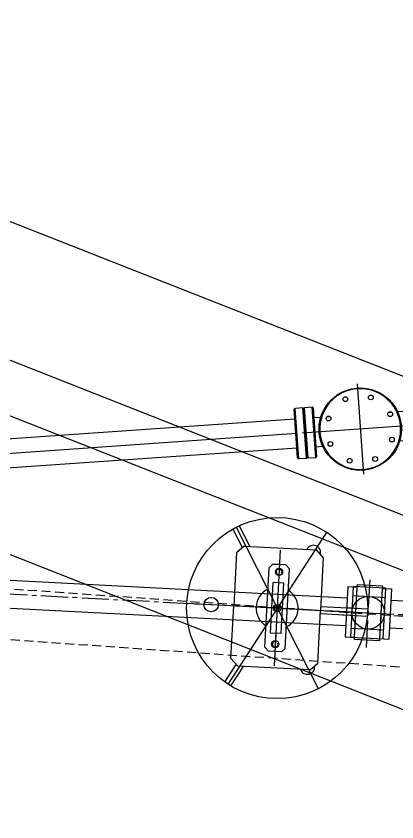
# Model space of a CAD drawing. Extents: x -50 to 48714, y -13211 to 6743.
# Drawn here: x 18595 to 19120, y -398 to 715 of the extents above; entities that cross this region are included whole.
import ezdxf

# ---------------------------------------------------------------- set-up
doc = ezdxf.new("R2010")
doc.units = 0
doc.header["$LTSCALE"] = 50
for name, pattern in [('UE46_01$0$GESTRICHELT2', [0.375, 0.25, -0.125]), ('UE46_01$0$MITTE', [2, 1.25, -0.25, 0.25, -0.25]), ('UE46_01$0$MITTE2', [1.125, 0.75, -0.125, 0.125, -0.125]), ('UE46_01$0$MITTEX2', [4, 2.5, -0.5, 0.5, -0.5]), ('UE46_HMI$0$DASH_CENTER', [36, 24, -3, 6, -3])]:
    doc.linetypes.add(name, pattern=pattern)
doc.layers.get('0').update_dxf_attribs({"linetype": 'CONTINUOUS'})
for name, color, linetype in [('UE46_01$0$BEMASZ', 2, 'CONTINUOUS'), ('UE46_01$0$DÜNN', 1, 'CONTINUOUS'), ('UE46_01$0$MITTE', 5, 'UE46_01$0$MITTEX2'), ('UE46_01$0$MITTE2', 5, 'UE46_01$0$MITTE2'), ('UE46_01$0$MITTEKLEIN', 5, 'UE46_01$0$MITTE2'), ('UE46_01$0$VERDECKT2', 7, 'UE46_01$0$GESTRICHELT2'), ('UE46_HMI$0$1', 7, 'CONTINUOUS'), ('UE46_HMI$0$MEDIENVERSORGUN', 40, 'CONTINUOUS')]:
    doc.layers.add(name, color=color, linetype=linetype)

# ---------------------------------------------------------------- blocks, each defined once
blk = doc.blocks.new('UE46_HMI$0$ROHR2')
at = {"layer": 'UE46_HMI$0$1', "color": 7, "linetype": 'CONTINUOUS'}
for p, q in [((1978.5, 172.1), (1979.4, 173.2)), ((1983.2, 104.8), (1978.5, 172.1)), ((1979.4, 173.2), (1980.2, 173.3)), ((1979.4, 173.2), (1984.3, 103.9)), ((1990.4, 174), (1980.2, 173.3)), ((1980.2, 173.3), (1980.2, 173.3)), ((1991.5, 173.1), (1990.4, 174)), ((1995.2, 104.6), (1990.4, 174)), ((1991.5, 173.1), (1996.2, 105.7)), ((1979.4, 158.4), (1305, 111.3)), ((1291.1, 124.1), (1292, 125.2)), ((1295.8, 56.8), (1291.1, 124.1)), ((1292, 125.2), (1292.8, 125.2)), ((1292, 125.2), (1296.9, 55.9)), ((1303, 126), (1292.8, 125.2)), ((1292.8, 125.2), (1292.8, 125.2)), ((1307.9, 56.6), (1303, 126)), ((1304.1, 125), (1303, 126)), ((1304.1, 125), (1308.8, 57.7)), ((1982.2, 118.5), (1307.8, 71.4)), ((1983.2, 104.8), (1984.3, 103.9)), ((1984.3, 103.9), (1985.1, 103.9)), ((1985.1, 103.9), (1995.2, 104.6)), ((1985.1, 103.9), (1985.1, 103.9)), ((1995.2, 104.6), (1996.2, 105.7)), ((1295.8, 56.8), (1296.9, 55.9)), ((1296.9, 55.9), (1297.7, 55.9)), ((1297.7, 55.9), (1307.9, 56.6)), ((1297.7, 55.9), (1297.7, 55.9)), ((1307.9, 56.6), (1308.8, 57.7))]:
    blk.add_line(p, q, dxfattribs=at)
at = {"layer": 'UE46_HMI$0$1', "color": 4, "linetype": 'UE46_HMI$0$DASH_CENTER'}
blk.add_line((1981.8, 138.6), (1305.4, 91.3), dxfattribs=at)
blk = doc.blocks.new('UE46_HMI$0$KREUZSTUECK_CF0')
at = {"layer": 'UE46_HMI$0$1', "color": 4, "linetype": 'UE46_HMI$0$DASH_CENTER'}
for p, q in [((2065.3, 207), (2074, 82.4)), ((2153, 150.5), (1989.4, 139.1))]:
    blk.add_line(p, q, dxfattribs=at)
at = {"layer": 'UE46_HMI$0$1', "color": 7, "linetype": 'CONTINUOUS'}
for p, q in [((2131, 183.8), (2130.1, 182.8)), ((2134.8, 115.4), (2130.1, 182.8)), ((2141.2, 184.5), (2131, 183.8)), ((2131, 183.8), (2135.9, 114.5)), ((2142, 184.6), (2141.2, 184.5)), ((2141.2, 184.5), (2141.2, 184.5)), ((2142, 184.6), (2143.1, 183.7)), ((2146.9, 115.3), (2142, 184.6)), ((2143.1, 183.7), (2147.8, 116.3)), ((1991.5, 173.1), (1992.4, 174.1)), ((1996.2, 105.7), (1991.5, 173.1)), ((1992.4, 174.1), (1993.2, 174.2)), ((1992.4, 174.1), (1997.2, 104.8)), ((2003.4, 174.9), (1993.2, 174.2)), ((1993.2, 174.2), (1993.2, 174.2)), ((2008.2, 105.6), (2003.4, 174.9)), ((2004.4, 174), (2003.4, 174.9)), ((2004.4, 174), (2009.1, 106.6)), ((2113, 167.8), (2108.4, 167.5)), ((2131.1, 169), (2121.2, 168.4)), ((2015.2, 160.9), (2005.4, 160.3)), ((2028, 161.8), (2023.4, 161.5)), ((2111.2, 127.6), (2115.8, 127.9)), ((2124, 128.5), (2133.9, 129.1)), ((2008.2, 120.4), (2018, 121)), ((2026.2, 121.6), (2030.8, 121.9)), ((2134.8, 115.4), (2135.9, 114.5)), ((2135.9, 114.5), (2146.1, 115.2)), ((2146.1, 115.2), (2146.9, 115.3)), ((2146.1, 115.2), (2146.1, 115.2)), ((2147.8, 116.3), (2146.9, 115.3)), ((1996.2, 105.7), (1997.2, 104.8)), ((1997.2, 104.8), (1998, 104.9)), ((1998, 104.9), (2008.2, 105.6)), ((1998, 104.9), (1998, 104.9)), ((2008.2, 105.6), (2009.1, 106.6))]:
    blk.add_line(p, q, dxfattribs=at)
for centre, radius in [((2069.6, 144.7), 56.8), ((2049.1, 186), 3.3), ((2084.2, 188.4), 3.3), ((2110.9, 165.3), 3.3), ((2025.9, 159.3), 3.3), ((2028.4, 124.1), 3.3), ((2113.3, 130.1), 3.3), ((2055, 101), 3.3), ((2090.2, 103.4), 3.3)]:
    blk.add_circle(centre, radius, dxfattribs=at)
for start, end in [(-175.2292, -176.7708), (-176.7708, -175.2292)]:
    blk.add_arc((2069.6, 144.7), 55.8, start, end, dxfattribs=at)
blk = doc.blocks.new('UE46_HMI')
at = {"layer": 'UE46_HMI$0$MEDIENVERSORGUN'}
for p, q in [((867.6, 714.7), (3511.3, -327.6)), ((886.4, 515.6), (3530.1, -526.7)), ((893.9, 436), (3537.6, -606.4)), ((912.8, 236.9), (3556.5, -805.5))]:
    blk.add_line(p, q, dxfattribs=at)
for name in ['UE46_HMI$0$KREUZSTUECK_CF0', 'UE46_HMI$0$ROHR2']:
    blk.add_blockref(name, (0, -0.1))
blk = doc.blocks.new('UE46_01$0$F_CF35')
for p, q in [((0, 34.7), (0, -34.7)), ((0, 34.7), (12.7, 34.7)), ((12.7, 34.7), (12.7, -34.7)), ((0, -34.7), (12.7, -34.7))]:
    blk.add_line(p, q)
blk = doc.blocks.new('UE46_01$0$SRS40_L_O')
at = {"ltscale": 5}
for p, q in [((-105.8, 66.8), (-80.7, 52.3)), ((105.7, 66.8), (80.7, 52.3)), ((-110.7, 58.1), (-83, 42.1)), ((-73, 60), (-83, 50)), ((-73, 60), (0, 60)), ((73, 60), (0, 60)), ((83, 50), (73, 60)), ((110.8, 58.2), (83, 42.1)), ((-83, -50), (-83, 50)), ((83, 50), (83, -50)), ((-55, 14), (-60, 9)), ((-55, 14), (55, 14)), ((-55, 14), (55, 14)), ((55, 14), (60, 9)), ((-60, -9), (-60, 9)), ((-35, -7.5), (-35, 7.5)), ((-35, 7.5), (35, 7.5)), ((35, -7.5), (35, 7.5)), ((60, -9), (60, 9)), ((-55, -14), (-60, -9)), ((-35, -7.5), (35, -7.5)), ((55, -14), (60, -9)), ((-55, -14), (55, -14)), ((-55, -14), (55, -14)), ((-83, -50), (-73, -60)), ((73, -60), (83, -50)), ((-73, -60), (0, -60)), ((-5, -125), (-5, -60)), ((73, -60), (0, -60)), ((5, -124.9), (5, -60)), ((-5, -103.1), (-5, -90.4)), ((5, -102.3), (5, -91.1))]:
    blk.add_line(p, q, dxfattribs=at)
for centre, radius in [((0, 0), 125), ((0, 91.1), 10), ((-50, 0), 5), ((0, 0), 5), ((50, 0), 5)]:
    blk.add_circle(centre, radius, dxfattribs=at)
for centre, start, end in [((-79.2, -46), 112.5912, 281.4783), ((79.2, -46), 258.5217, 67.4088)]:
    blk.add_arc(centre, 10, start, end, dxfattribs=at)
at = {"layer": 'UE46_01$0$BEMASZ', "ltscale": 5}
blk.add_line((60, -7.5), (60, 7.5), dxfattribs=at)
at = {"layer": 'UE46_01$0$BEMASZ', "color": 7, "linetype": 'CONTINUOUS', "ltscale": 5}
for start, end in [(28.8657, 151.1343), (208.8657, 331.1343)]:
    blk.add_arc((0, 0), 29, start, end, dxfattribs=at)
at = {"layer": 'UE46_01$0$DÜNN', "ltscale": 5}
for centre, start, end in [((-50, 0), 347.4689, 292.0315), ((0, 0), 247.9685, 192.5311), ((50, 0), 247.9685, 192.5311)]:
    blk.add_arc(centre, 4, start, end, dxfattribs=at)
at = {"layer": 'UE46_01$0$MITTE', "linetype": 'UE46_01$0$MITTE', "ltscale": 5}
for p, q in [((0, 125), (0, -125)), ((-108.5, -63), (108, 62)), ((108.5, -63), (-108, 62)), ((0, 0), (0, 61)), ((0, 14), (0, -14)), ((0, 12.5), (0, -12.5)), ((80, 0), (-80, 0)), ((-33, 0), (-80, 0)), ((0, 0), (0, -61))]:
    blk.add_line(p, q, dxfattribs=at)
blk = doc.blocks.new('UE46_01$0$VH_40_O')
for p, q in [((0, 38), (35, 38)), ((0, 38), (0, 35)), ((35, 38), (35, 35)), ((-5, 22.5), (40, 22.5)), ((-5, -22.5), (40, -22.5)), ((0, -35), (0, -38)), ((35, -38), (0, -38)), ((35, -35), (35, -38))]:
    blk.add_line(p, q)
blk.add_lwpolyline([(-5, 35), (-5, -35), (40, -35), (40, 35)], close=True)
blk.add_circle((17.5, 0), 22.5)
at = {"layer": 'UE46_01$0$MITTEKLEIN'}
blk.add_line((17.5, -48), (17.5, 48), dxfattribs=at)
at = {"layer": 'UE46_01$0$VERDECKT2'}
for p, q in [((0, 35), (0, -35)), ((35, 35), (35, -35))]:
    blk.add_line(p, q, dxfattribs=at)
blk = doc.blocks.new('UE46_01$0$K35_63_O')
for p, q in [((12.7, 19), (92.5, 19)), ((279.3, 19), (199.5, 19)), ((12.7, -19), (92.5, -19)), ((279.3, -19), (199.5, -19))]:
    blk.add_line(p, q)
blk.add_circle((146, 0), 56.8)
blk.add_blockref('UE46_01$0$F_CF35', (0, 0))
at = {"xscale": -1}
blk.add_blockref('UE46_01$0$F_CF35', (292, 0), dxfattribs=at)
blk = doc.blocks.new('UE46_01')
for p, q in [((19051.5, -88.8), (18078.2, -37.5)), ((18076.2, -75.6), (19049.5, -126.8))]:
    blk.add_line(p, q)
at = {"layer": 'UE46_01$0$MITTE2'}
blk.add_line((17000, 0), (24240.1, -379.4), dxfattribs=at)
at = {"layer": 'UE46_01$0$VERDECKT2'}
for p, q in [((17002.4, 34.9), (25980.5, -592.9)), ((16997.6, -34.9), (25975.6, -662.7))]:
    blk.add_line(p, q, dxfattribs=at)
for name, p, rotation in [('UE46_01$0$SRS40_L_O', (18954.9, -102.5), 86.99999999992062), ('UE46_01$0$K35_63_O', (19098.1, -110), 357), ('UE46_01$0$VH_40_O', (19063.2, -108.1), 357), ('UE46_01$0$F_CF35', (19050.5, -107.5), 357.0000000000007)]:
    blk.add_blockref(name, p, dxfattribs=dict(rotation=rotation))

msp = doc.modelspace()

# ---------------------------------------------------------------- block references
for name, p in [('UE46_HMI', (17000, 0)), ('UE46_01', (0, 0))]:
    msp.add_blockref(name, p)

doc.saveas('drawing.dxf')
